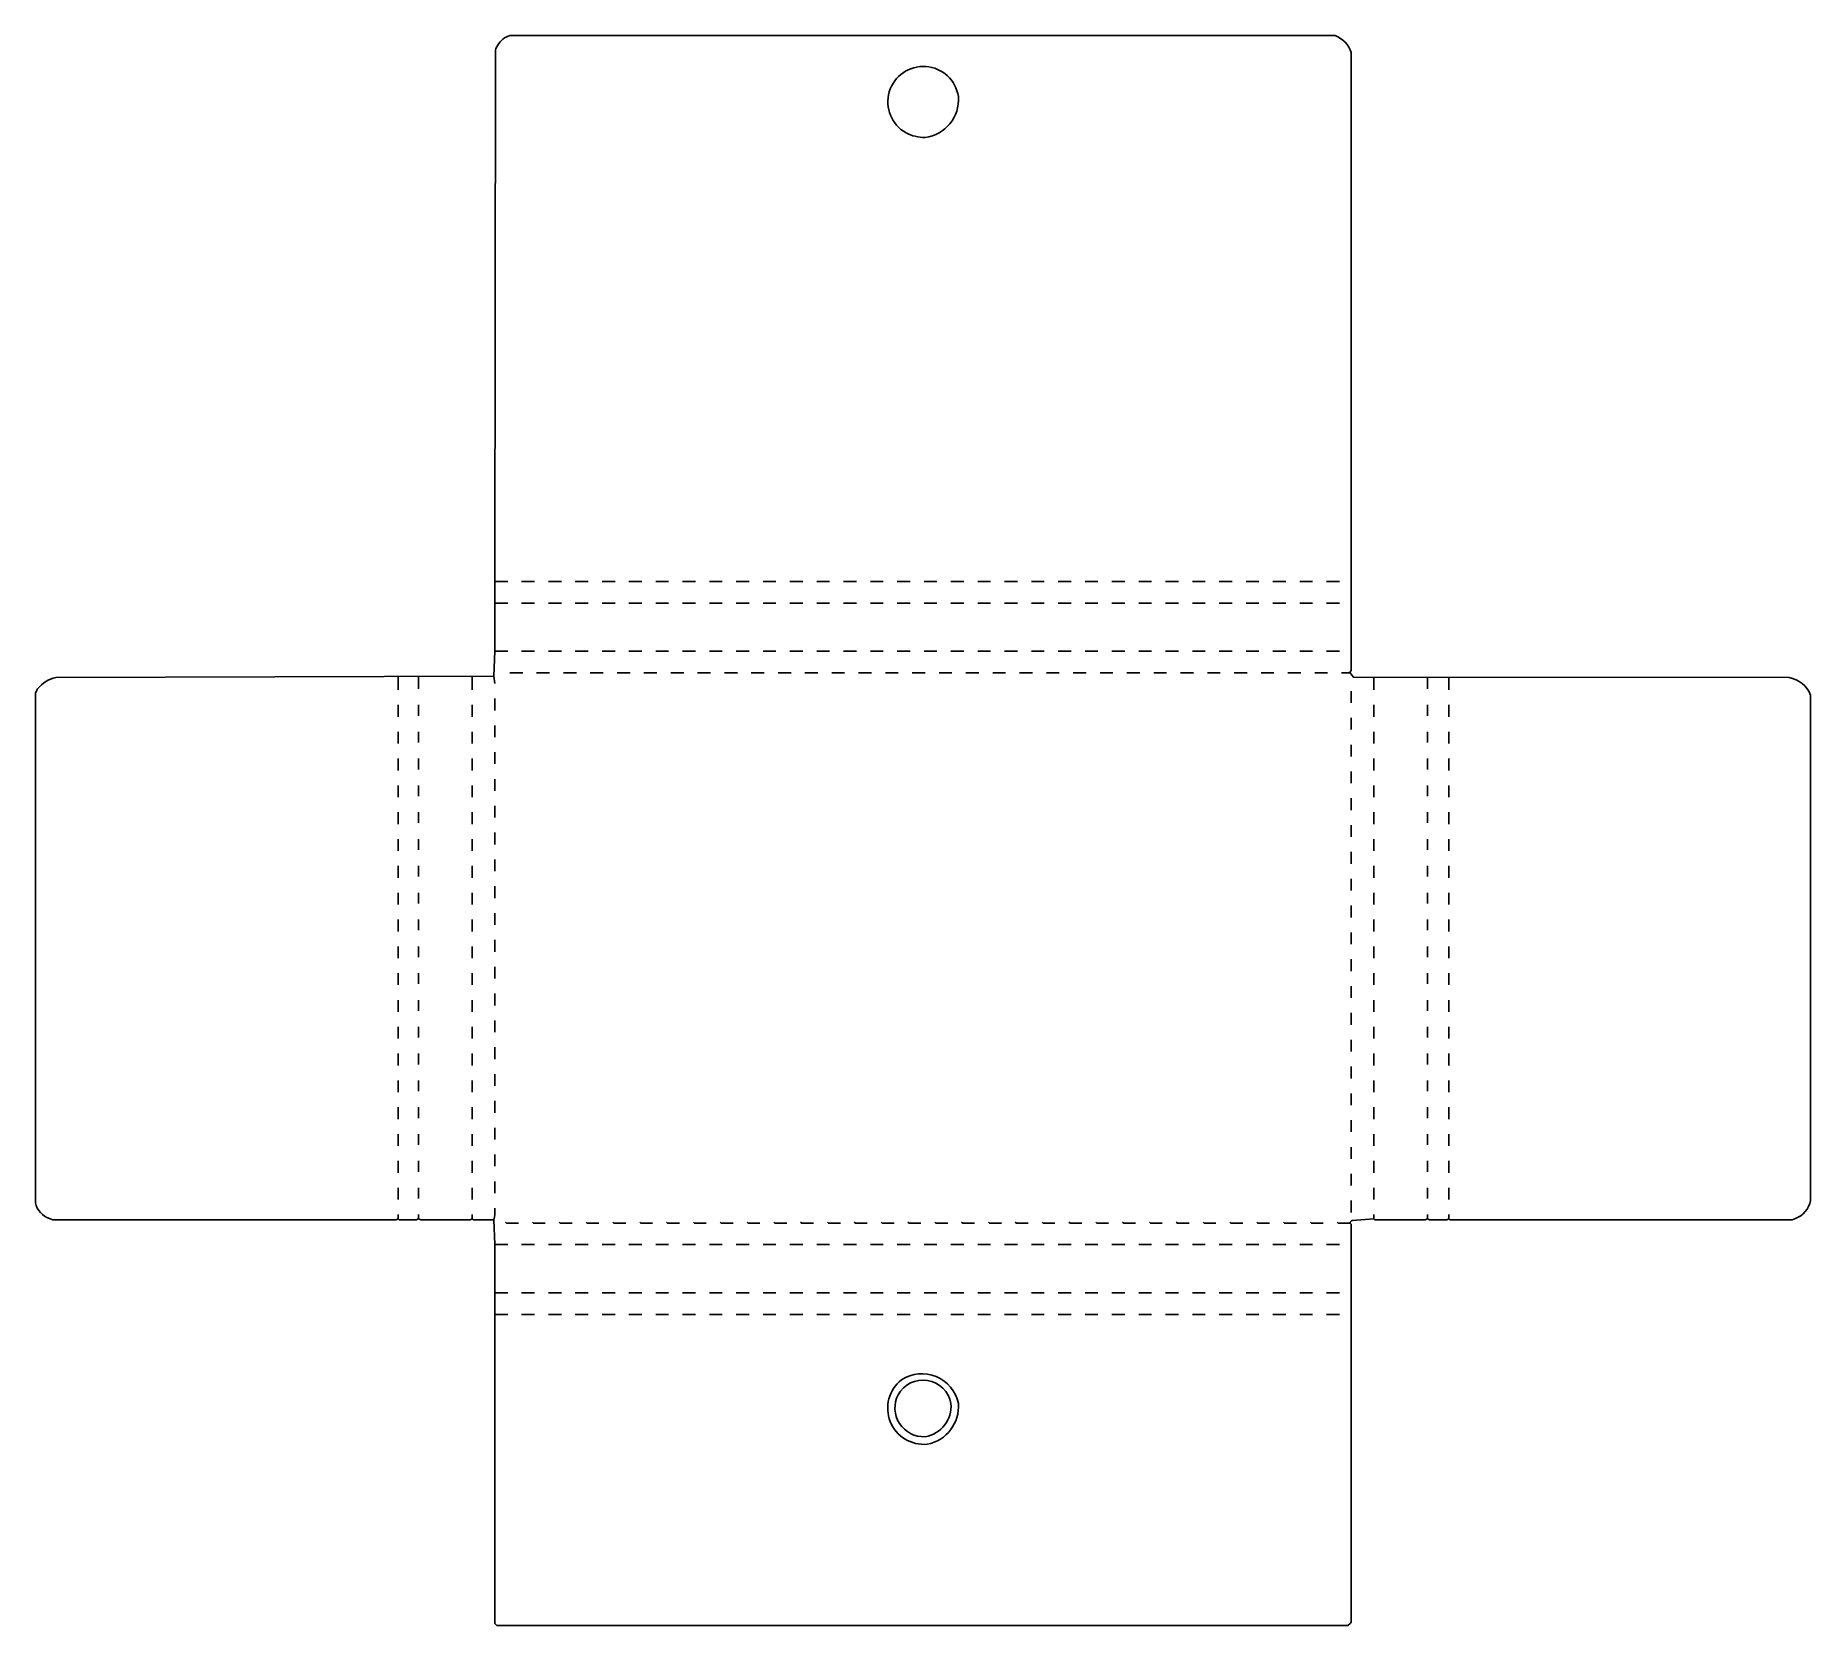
# Model space of a CAD drawing. Extents: x 85 to 1739, y 77 to 1559.
import ezdxf

# ---------------------------------------------------------------- set-up
doc = ezdxf.new("R2010")
doc.units = 0
doc.layers.get('0').update_dxf_attribs({"linetype": 'CONTINUOUS'})

msp = doc.modelspace()

# ---------------------------------------------------------------- linework, layer by layer
at = {"color": 250, "linetype": 'CONTINUOUS'}
for points in [[(1298, 453), (1299, 452), (1310, 452, -0.323868), (1312, 454.5), (1332, 456), (1333, 455), (1380, 455), (1382, 456), (1384, 455), (1400, 455), (1402, 456), (1403, 455), (1722, 455), (1724.9, 456.3, 0.266834), (1739, 473), (1739, 944, 0.276696), (1719, 960.5), (1313, 961), (1310.8, 963.9), (1310, 965), (1310.2, 965.9), (1311, 967), (1311, 1543, 0.225853), (1296, 1559), (527, 1559), (522.1, 1556.8, 0.177422), (513.5, 1545), (513, 1050), (513, 1030), (513, 985), (512, 962), (513, 955)], [(914, 1464, 0.400313), (945, 1502, 1.605197), (896.2, 1468.2, 0.120417), (914, 1464)], [(512, 455), (493, 455), (492, 456), (490, 455), (444, 455), (442, 456), (441.1, 455.8), (440, 455), (424, 455), (423, 456), (421, 455), (101, 455), (98.1, 456.3, -0.26949), (85, 471), (85, 946), (86.3, 948.9), (87, 950, -0.179884), (104, 960.5), (512, 962)], [(513, 466, -0.091428), (512, 455), (513, 432), (513, 387), (513, 367), (513, 79), (515, 77), (1308, 77), (1310, 79), (1311, 80), (1311, 451), (1310, 452)], [(916, 246, 0.381432), (945, 284, 0.528498), (892, 306, 0.749297), (916, 246)], [(914, 253, 0.393402), (938, 284, 0.703013), (888.8, 292.1, 0.577687), (914, 253)]]:
    msp.add_lwpolyline(points, format="xyb", dxfattribs=at)
for points in [[(513, 1050), (525, 1050)], [(538, 1050), (550, 1050)], [(563, 1050), (575, 1050)], [(588, 1050), (600, 1050)], [(613, 1050), (625, 1050)], [(638, 1050), (650, 1050)], [(663, 1050), (675, 1050)], [(688, 1050), (700, 1050)], [(713, 1050), (725, 1050)], [(738, 1050), (750, 1050)], [(763, 1050), (775, 1050)], [(788, 1050), (800, 1050)], [(813, 1050), (825, 1050)], [(838, 1050), (850, 1050)], [(863, 1050), (875, 1050)], [(888, 1050), (900, 1050)], [(913, 1050), (925, 1050)], [(938, 1050), (950, 1050)], [(963, 1050), (975, 1050)], [(988, 1050), (1000, 1050)], [(1013, 1050), (1025, 1050)], [(1038, 1050), (1050, 1050)], [(1063, 1050), (1075, 1050)], [(1088, 1050), (1100, 1050)], [(1113, 1050), (1125, 1050)], [(1138, 1050), (1150, 1050)], [(1163, 1050), (1175, 1050)], [(1188, 1050), (1200, 1050)], [(1213, 1050), (1225, 1050)], [(1238, 1050), (1250, 1050)], [(1263, 1050), (1275, 1050)], [(1288, 1050), (1300, 1050)], [(513, 1030), (525, 1030)], [(538, 1030), (550, 1030)], [(563, 1030), (575, 1030)], [(588, 1030), (600, 1030)], [(613, 1030), (625, 1030)], [(638, 1030), (650, 1030)], [(663, 1030), (675, 1030)], [(688, 1030), (700, 1030)], [(713, 1030), (725, 1030)], [(738, 1030), (750, 1030)], [(763, 1030), (775, 1030)], [(788, 1030), (800, 1030)], [(813, 1030), (825, 1030)], [(838, 1030), (850, 1030)], [(863, 1030), (875, 1030)], [(888, 1030), (900, 1030)], [(913, 1030), (925, 1030)], [(938, 1030), (950, 1030)], [(963, 1030), (975, 1030)], [(988, 1030), (1000, 1030)], [(1013, 1030), (1025, 1030)], [(1038, 1030), (1050, 1030)], [(1063, 1030), (1075, 1030)], [(1088, 1030), (1100, 1030)], [(1113, 1030), (1125, 1030)], [(1138, 1030), (1150, 1030)], [(1163, 1030), (1175, 1030)], [(1188, 1030), (1200, 1030)], [(1213, 1030), (1225, 1030)], [(1238, 1030), (1250, 1030)], [(1263, 1030), (1275, 1030)], [(1288, 1030), (1300, 1030)], [(513, 985), (525, 985)], [(538, 985), (550, 985)], [(563, 985), (575, 985)], [(588, 985), (600, 985)], [(613, 985), (625, 985)], [(638, 985), (650, 985)], [(663, 985), (675, 985)], [(688, 985), (700, 985)], [(713, 985), (725, 985)], [(738, 985), (750, 985)], [(763, 985), (775, 985)], [(788, 985), (800, 985)], [(813, 985), (825, 985)], [(838, 985), (850, 985)], [(863, 985), (875, 985)], [(888, 985), (900, 985)], [(913, 985), (925, 985)], [(938, 985), (950, 985)], [(963, 985), (975, 985)], [(988, 985), (1000, 985)], [(1013, 985), (1025, 985)], [(1038, 985), (1050, 985)], [(1063, 985), (1075, 985)], [(1088, 985), (1100, 985)], [(1113, 985), (1125, 985)], [(1138, 985), (1150, 985)], [(1163, 985), (1175, 985)], [(1188, 985), (1200, 985)], [(1213, 985), (1225, 985)], [(1238, 985), (1250, 985)], [(1263, 985), (1275, 985)], [(1288, 985), (1300, 985)], [(442, 950), (442, 961)], [(527, 965), (539, 965)], [(552, 965), (564, 965)], [(577, 965), (589, 965)], [(602, 965), (614, 965)], [(627, 965), (639, 965)], [(652, 965), (664, 965)], [(677, 965), (689, 965)], [(702, 965), (714, 965)], [(727, 965), (739, 965)], [(752, 965), (764, 965)], [(777, 965), (789, 965)], [(802, 965), (814, 965)], [(827, 965), (839, 965)], [(852, 965), (864, 965)], [(877, 965), (889, 965)], [(902, 965), (914, 965)], [(927, 965), (939, 965)], [(952, 965), (964, 965)], [(977, 965), (989, 965)], [(1002, 965), (1014, 965)], [(1027, 965), (1039, 965)], [(1052, 965), (1064, 965)], [(1077, 965), (1089, 965)], [(1102, 965), (1114, 965)], [(1127, 965), (1139, 965)], [(1152, 965), (1164, 965)], [(1177, 965), (1189, 965)], [(1202, 965), (1214, 965)], [(1227, 965), (1239, 965)], [(1252, 965), (1264, 965)], [(1277, 965), (1289, 965)], [(1302, 965), (1310, 965)], [(1332, 949), (1332, 961)], [(1382, 950), (1382, 961)], [(1402, 949), (1402, 961)], [(1311, 937), (1311, 948)], [(442, 925), (442, 935)], [(513, 930), (513, 941)], [(1332, 924), (1332, 935)], [(1382, 925), (1382, 935)], [(1402, 924), (1402, 935)], [(442, 900), (442, 910)], [(513, 905), (513, 916)], [(1311, 912), (1311, 923)], [(1332, 899), (1332, 910)], [(1382, 900), (1382, 910)], [(1402, 899), (1402, 910)], [(1311, 887), (1311, 898)], [(442, 875), (442, 885)], [(513, 880), (513, 891)], [(1332, 874), (1332, 885)], [(1382, 875), (1382, 885)], [(1402, 874), (1402, 885)], [(513, 855), (513, 866)], [(1311, 862), (1311, 873)], [(442, 850), (442, 860)], [(1311, 837), (1311, 848)], [(1332, 849), (1332, 860)], [(1382, 850), (1382, 860)], [(1402, 849), (1402, 860)], [(442, 825), (442, 835)], [(513, 830), (513, 841)], [(1332, 824), (1332, 835)], [(1382, 825), (1382, 835)], [(1402, 824), (1402, 835)], [(513, 805), (513, 816)], [(1311, 812), (1311, 823)], [(442, 800), (442, 810)], [(1311, 787), (1311, 798)], [(1332, 799), (1332, 810)], [(1382, 800), (1382, 810)], [(1402, 799), (1402, 810)], [(442, 775), (442, 785)], [(513, 780), (513, 791)], [(1332, 774), (1332, 785)], [(1382, 775), (1382, 785)], [(1402, 774), (1402, 785)], [(513, 755), (513, 766)], [(1311, 762), (1311, 773)], [(442, 750), (442, 760)], [(1311, 737), (1311, 748)], [(1332, 749), (1332, 760)], [(1382, 750), (1382, 760)], [(1402, 749), (1402, 760)], [(442, 725), (442, 735)], [(513, 730), (513, 741)], [(1332, 724), (1332, 735)], [(1382, 725), (1382, 735)], [(1402, 724), (1402, 735)], [(513, 705), (513, 716)], [(1311, 712), (1311, 723)], [(442, 700), (442, 710)], [(1311, 687), (1311, 698)], [(1332, 699), (1332, 710)], [(1382, 700), (1382, 710)], [(1402, 699), (1402, 710)], [(442, 675), (442, 685)], [(513, 680), (513, 691)], [(1332, 674), (1332, 685)], [(1382, 675), (1382, 685)], [(1402, 674), (1402, 685)], [(513, 655), (513, 666)], [(1311, 662), (1311, 673)], [(442, 650), (442, 660)], [(1311, 637), (1311, 648)], [(1332, 649), (1332, 660)], [(1382, 650), (1382, 660)], [(1402, 649), (1402, 660)], [(442, 625), (442, 635)], [(513, 630), (513, 641)], [(1332, 624), (1332, 635)], [(1382, 625), (1382, 635)], [(1402, 624), (1402, 635)], [(513, 605), (513, 616)], [(1311, 612), (1311, 623)], [(442, 600), (442, 610)], [(1311, 587), (1311, 598)], [(1332, 599), (1332, 610)], [(1382, 600), (1382, 610)], [(1402, 599), (1402, 610)], [(442, 575), (442, 585)], [(513, 580), (513, 591)], [(1332, 574), (1332, 585)], [(1382, 575), (1382, 585)], [(1402, 574), (1402, 585)], [(513, 555), (513, 566)], [(1311, 562), (1311, 573)], [(442, 550), (442, 560)], [(1311, 537), (1311, 548)], [(1332, 549), (1332, 560)], [(1382, 550), (1382, 560)], [(1402, 549), (1402, 560)], [(442, 525), (442, 535)], [(513, 530), (513, 541)], [(1332, 524), (1332, 535)], [(1382, 525), (1382, 535)], [(1402, 524), (1402, 535)], [(513, 505), (513, 516)], [(1311, 512), (1311, 523)], [(442, 500), (442, 510)], [(1311, 487), (1311, 498)], [(1332, 499), (1332, 510)], [(1382, 500), (1382, 510)], [(1402, 499), (1402, 510)], [(442, 475), (442, 485)], [(513, 480), (513, 491)], [(1332, 474), (1332, 485)], [(1382, 475), (1382, 485)], [(1402, 474), (1402, 485)], [(1311, 462), (1311, 473)], [(442, 456), (442, 460)], [(1332, 456), (1332, 460)], [(1382, 456), (1382, 460)], [(1402, 456), (1402, 460)]]:
    msp.add_lwpolyline(points, dxfattribs=at)
at = {"color": 251, "linetype": 'CONTINUOUS'}
for points in [[(423, 949), (423, 961)], [(492, 949), (492, 961)], [(423, 924), (423, 935)], [(492, 924), (492, 935)], [(423, 899), (423, 910)], [(492, 899), (492, 910)], [(423, 874), (423, 885)], [(492, 874), (492, 885)], [(423, 849), (423, 860)], [(492, 849), (492, 860)], [(423, 824), (423, 835)], [(492, 824), (492, 835)], [(423, 799), (423, 810)], [(492, 799), (492, 810)], [(423, 774), (423, 785)], [(492, 774), (492, 785)], [(423, 749), (423, 760)], [(492, 749), (492, 760)], [(423, 724), (423, 735)], [(492, 724), (492, 735)], [(423, 699), (423, 710)], [(492, 699), (492, 710)], [(423, 674), (423, 685)], [(492, 674), (492, 685)], [(423, 649), (423, 660)], [(492, 649), (492, 660)], [(423, 624), (423, 635)], [(492, 624), (492, 635)], [(423, 599), (423, 610)], [(492, 599), (492, 610)], [(423, 574), (423, 585)], [(492, 574), (492, 585)], [(423, 549), (423, 560)], [(492, 549), (492, 560)], [(423, 524), (423, 535)], [(492, 524), (492, 535)], [(423, 499), (423, 510)], [(492, 499), (492, 510)], [(423, 474), (423, 485)], [(492, 474), (492, 485)], [(423, 456), (423, 460)], [(492, 456), (492, 460)], [(513, 432), (525, 432)], [(538, 432), (550, 432)], [(563, 432), (575, 432)], [(588, 432), (600, 432)], [(613, 432), (625, 432)], [(638, 432), (650, 432)], [(663, 432), (675, 432)], [(688, 432), (700, 432)], [(713, 432), (725, 432)], [(738, 432), (750, 432)], [(763, 432), (775, 432)], [(788, 432), (800, 432)], [(813, 432), (825, 432)], [(838, 432), (850, 432)], [(863, 432), (875, 432)], [(888, 432), (900, 432)], [(913, 432), (925, 432)], [(938, 432), (950, 432)], [(963, 432), (975, 432)], [(988, 432), (1000, 432)], [(1013, 432), (1025, 432)], [(1038, 432), (1050, 432)], [(1063, 432), (1075, 432)], [(1088, 432), (1100, 432)], [(1113, 432), (1125, 432)], [(1138, 432), (1150, 432)], [(1163, 432), (1175, 432)], [(1188, 432), (1200, 432)], [(1213, 432), (1225, 432)], [(1238, 432), (1250, 432)], [(1263, 432), (1275, 432)], [(1288, 432), (1300, 432)], [(513, 387), (525, 387)], [(538, 387), (550, 387)], [(563, 387), (575, 387)], [(588, 387), (600, 387)], [(613, 387), (625, 387)], [(638, 387), (650, 387)], [(663, 387), (675, 387)], [(688, 387), (700, 387)], [(713, 387), (725, 387)], [(738, 387), (750, 387)], [(763, 387), (775, 387)], [(788, 387), (800, 387)], [(813, 387), (825, 387)], [(838, 387), (850, 387)], [(863, 387), (875, 387)], [(888, 387), (900, 387)], [(913, 387), (925, 387)], [(938, 387), (950, 387)], [(963, 387), (975, 387)], [(988, 387), (1000, 387)], [(1013, 387), (1025, 387)], [(1038, 387), (1050, 387)], [(1063, 387), (1075, 387)], [(1088, 387), (1100, 387)], [(1113, 387), (1125, 387)], [(1138, 387), (1150, 387)], [(1163, 387), (1175, 387)], [(1188, 387), (1200, 387)], [(1213, 387), (1225, 387)], [(1238, 387), (1250, 387)], [(1263, 387), (1275, 387)], [(1288, 387), (1300, 387)], [(513, 367), (525, 367)], [(538, 367), (550, 367)], [(563, 367), (575, 367)], [(588, 367), (600, 367)], [(613, 367), (625, 367)], [(638, 367), (650, 367)], [(663, 367), (675, 367)], [(688, 367), (700, 367)], [(713, 367), (725, 367)], [(738, 367), (750, 367)], [(763, 367), (775, 367)], [(788, 367), (800, 367)], [(813, 367), (825, 367)], [(838, 367), (850, 367)], [(863, 367), (875, 367)], [(888, 367), (900, 367)], [(913, 367), (925, 367)], [(938, 367), (950, 367)], [(963, 367), (975, 367)], [(988, 367), (1000, 367)], [(1013, 367), (1025, 367)], [(1038, 367), (1050, 367)], [(1063, 367), (1075, 367)], [(1088, 367), (1100, 367)], [(1113, 367), (1125, 367)], [(1138, 367), (1150, 367)], [(1163, 367), (1175, 367)], [(1188, 367), (1200, 367)], [(1213, 367), (1225, 367)], [(1238, 367), (1250, 367)], [(1263, 367), (1275, 367)], [(1288, 367), (1300, 367)]]:
    msp.add_lwpolyline(points, dxfattribs=at)
at = {"color": 252, "linetype": 'CONTINUOUS'}
for points in [[(535, 452), (524, 452), (523, 453)], [(560, 452), (549, 452), (548, 453)], [(585, 452), (574, 452), (573, 453)], [(610, 452), (599, 452), (598, 453)], [(635, 452), (624, 452), (623, 453)], [(660, 452), (649, 452), (648, 453)], [(685, 452), (674, 452), (673, 453)], [(710, 452), (699, 452), (698, 453)], [(735, 452), (724, 452), (723, 453)], [(760, 452), (749, 452), (748, 453)], [(785, 452), (774, 452), (773, 453)], [(810, 452), (799, 452), (798, 453)], [(835, 452), (824, 452), (823, 453)], [(860, 452), (849, 452), (848, 453)], [(885, 452), (874, 452), (873, 453)], [(910, 452), (899, 452), (898, 453)], [(935, 452), (924, 452), (923, 453)], [(960, 452), (949, 452), (948, 453)], [(985, 452), (974, 452), (973, 453)], [(1010, 452), (999, 452), (998, 453)], [(1035, 452), (1024, 452), (1023, 453)], [(1060, 452), (1049, 452), (1048, 453)], [(1085, 452), (1074, 452), (1073, 453)], [(1110, 452), (1099, 452), (1098, 453)], [(1135, 452), (1124, 452), (1123, 453)], [(1160, 452), (1149, 452), (1148, 453)], [(1185, 452), (1174, 452), (1173, 453)], [(1210, 452), (1199, 452), (1198, 453)], [(1235, 452), (1224, 452), (1223, 453)], [(1260, 452), (1249, 452), (1248, 453)], [(1285, 452), (1274, 452), (1273, 453)]]:
    msp.add_lwpolyline(points, dxfattribs=at)

doc.saveas('drawing.dxf')
